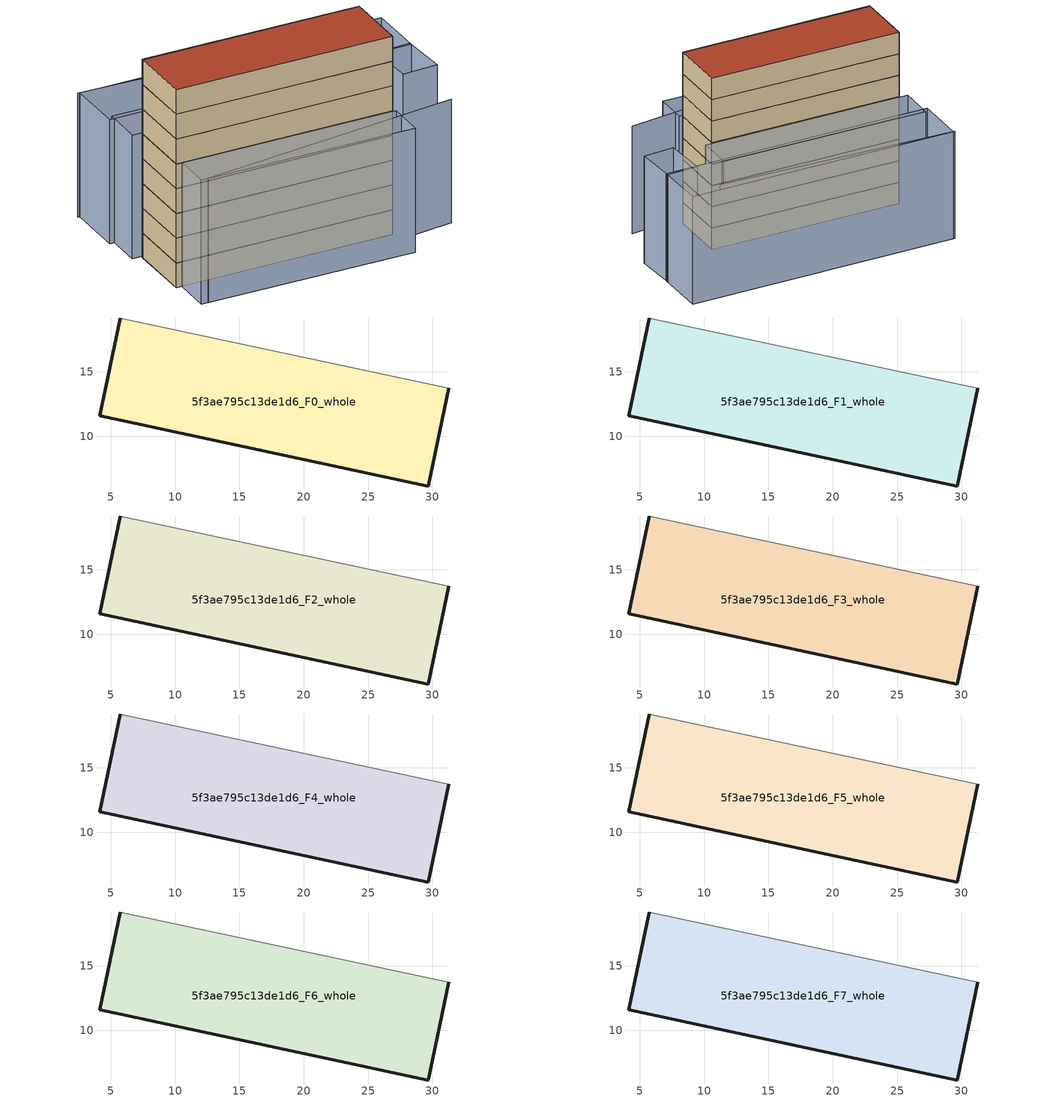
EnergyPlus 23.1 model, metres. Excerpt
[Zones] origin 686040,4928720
5f3ae795c13de1d6_F0_whole
 floor ground (EU_floor_Construction): 29.66,6.13 31.29,13.72 5.76,19.19 4.13,11.6 z0
 wall outside (EU_wall_Construction): 31.29,13.72 29.66,6.13 4.13,11.6 5.76,19.19 z0:3
 wall adiabatic (EU_wall_Construction): 5.76,19.19 31.29,13.72 z0:3
5f3ae795c13de1d6_F1_whole
 floor to 5f3ae795c13de1d6_F0_whole (EU_floor_Construction): 29.66,6.13 31.28,13.72 5.75,19.19 4.13,11.6 z3
 wall outside (EU_wall_Construction): 31.29,13.72 29.66,6.13 4.13,11.6 5.76,19.19 z3:6
 wall adiabatic (EU_wall_Construction): 5.76,19.19 31.29,13.72 z3:6
5f3ae795c13de1d6_F2_whole
 floor to 5f3ae795c13de1d6_F1_whole (EU_floor_Construction): 29.66,6.13 31.28,13.72 5.75,19.19 4.13,11.6 z6
 wall outside (EU_wall_Construction): 31.29,13.72 29.66,6.13 4.13,11.6 5.76,19.19 z6:9
 wall adiabatic (EU_wall_Construction): 5.76,19.19 31.29,13.72 z6:9
5f3ae795c13de1d6_F3_whole
 floor to 5f3ae795c13de1d6_F2_whole (EU_floor_Construction): 29.66,6.13 31.28,13.72 5.75,19.19 4.13,11.6 z9
 wall outside (EU_wall_Construction): 31.29,13.72 29.66,6.13 4.13,11.6 5.76,19.19 z9:12
 wall adiabatic (EU_wall_Construction): 5.76,19.19 31.29,13.72 z9:12
5f3ae795c13de1d6_F4_whole
 floor to 5f3ae795c13de1d6_F3_whole (EU_floor_Construction): 29.66,6.13 31.28,13.72 5.75,19.19 4.13,11.6 z12
 wall outside (EU_wall_Construction): 31.29,13.72 29.66,6.13 4.13,11.6 5.76,19.19 z12:15
 wall adiabatic (EU_wall_Construction): 5.76,19.19 31.29,13.72 z12:15
5f3ae795c13de1d6_F5_whole
 floor to 5f3ae795c13de1d6_F4_whole (EU_floor_Construction): 29.66,6.13 31.28,13.72 5.75,19.19 4.13,11.6 z15
 wall outside (EU_wall_Construction): 31.29,13.72 29.66,6.13 4.13,11.6 5.76,19.19 z15:18
 wall adiabatic (EU_wall_Construction): 5.76,19.19 31.29,13.72 z15:18
5f3ae795c13de1d6_F6_whole
 floor to 5f3ae795c13de1d6_F5_whole (EU_floor_Construction): 29.66,6.13 31.28,13.72 5.75,19.19 4.13,11.6 z18
 wall outside (EU_wall_Construction): 31.29,13.72 29.66,6.13 4.13,11.6 5.76,19.19 z18:21
 wall adiabatic (EU_wall_Construction): 5.76,19.19 31.29,13.72 z18:21
5f3ae795c13de1d6_F7_whole
 floor to 5f3ae795c13de1d6_F6_whole (EU_floor_Construction): 29.66,6.13 31.28,13.72 5.75,19.19 4.13,11.6 z21
 wall outside (EU_wall_Construction): 31.29,13.72 29.66,6.13 4.13,11.6 5.76,19.19 z21:24
 wall adiabatic (EU_wall_Construction): 5.76,19.19 31.29,13.72 z21:24
 roof outside (EU_roof_Construction): 31.29,13.72 29.66,6.13 4.13,11.6 5.76,19.19 z24
shading: 4.68,6.89 36.14,4.19 / 37.51,22.83 6.28,30.6 / 4.82,11.39 29.94,5.85 / 29.94,5.85 28.99,1.53 / 28.99,1.53 3.87,7.06 / 3.87,7.06 4.82,11.39 / 40.85,16.76 39.99,11.12 / 39.99,11.12 35.82,11.76 / 35.82,11.76 36.68,17.39 / 36.68,17.39 40.85,16.76 / 32.28,13.74 4.72,19.64 / 4.72,19.64 5.73,24.33 / 5.73,24.33 33.29,18.43 / 33.29,18.43 32.28,13.74 / 40.8,16.43 5.07,23.84 / 5.07,23.84 6.46,30.55 / 6.46,30.55 42.19,23.14 / 42.19,23.14 40.8,16.43 z0:15
[Building]
EU S2 Campaign: North Axis=0; Terrain=City; Solar Distribution=FullExterior
[Site:Location]
Bologna: Latitude=44.5; Longitude=11.25; Time Zone=1; Elevation=37
[SizingPeriod:WeatherFileDays]
AnnualSizingPeriod: Begin Month=1; Begin Day of Month=1; End Month=12; End Day of Month=31; Day of Week for Start Day=Monday; Use Weather File Daylight Saving Period=No; Use Weather File Rain and Snow Indicators=No
[MATERIAL]
EU_InternalMass_Material: Roughness=MediumRough; Thickness=0.1; Conductivity=1; Density=1800; Specific Heat=900; Thermal Absorptance=0.9; Solar Absorptance=0.7; Visible Absorptance=0.7
[MATERIAL:NOMASS] Roughness=MediumRough; Thermal Absorptance=0.9; Solar Absorptance=0.7; Visible Absorptance=0.7
Name | Thermal Resistance
EU_wall_NoMass | 0.905828
EU_roof_NoMass | 0.37593
EU_floor_NoMass | 0.67114
[CONSTRUCTION]
EU_wall_Construction: EU_wall_NoMass
EU_roof_Construction: EU_roof_NoMass
EU_floor_Construction: EU_floor_NoMass
EU_InternalMass_Construction: EU_InternalMass_Material
[ZONE] Type=1; Multiplier=1; Ceiling Height=autocalculate; Volume=608.164; Floor Area=autocalculate; Part of Total Floor Area=Yes
5f3ae795c13de1d6_F0_whole; 5f3ae795c13de1d6_F1_whole; 5f3ae795c13de1d6_F2_whole; 5f3ae795c13de1d6_F3_whole; 5f3ae795c13de1d6_F4_whole; 5f3ae795c13de1d6_F5_whole; 5f3ae795c13de1d6_F6_whole; 5f3ae795c13de1d6_F7_whole
[INTERNALMASS] Construction=EU_InternalMass_Construction; Surface Area=202.721
Name | Zone or ZoneList
5f3ae795c13de1d6_F0_whole_EU_InternalMass | 5f3ae795c13de1d6_F0_whole
5f3ae795c13de1d6_F1_whole_EU_InternalMass | 5f3ae795c13de1d6_F1_whole
5f3ae795c13de1d6_F2_whole_EU_InternalMass | 5f3ae795c13de1d6_F2_whole
5f3ae795c13de1d6_F3_whole_EU_InternalMass | 5f3ae795c13de1d6_F3_whole
5f3ae795c13de1d6_F4_whole_EU_InternalMass | 5f3ae795c13de1d6_F4_whole
5f3ae795c13de1d6_F5_whole_EU_InternalMass | 5f3ae795c13de1d6_F5_whole
5f3ae795c13de1d6_F6_whole_EU_InternalMass | 5f3ae795c13de1d6_F6_whole
5f3ae795c13de1d6_F7_whole_EU_InternalMass | 5f3ae795c13de1d6_F7_whole
[OTHEREQUIPMENT] Fuel Type=Electricity; Design Level Calculation Method=Watts/Area; Power per Zone Floor Area=1; Fraction Latent=0; Fraction Radiant=0; Fraction Lost=0; Carbon Dioxide Generation Rate=0; EndUse Subcategory=EU_Step8_InternalGains
Name | Zone or ZoneList or Space or SpaceList | Schedule
EU_Step8_InternalGain_5f3ae795c13de1d6_F0_whole_f000 | 5f3ae795c13de1d6_F0_whole | EU_Step8_GainSchedule_5f3ae795c13de1d6_F0_whole_f000
EU_Step8_InternalGain_5f3ae795c13de1d6_F1_whole_f000 | 5f3ae795c13de1d6_F1_whole | EU_Step8_GainSchedule_5f3ae795c13de1d6_F1_whole_f000
EU_Step8_InternalGain_5f3ae795c13de1d6_F2_whole_f000 | 5f3ae795c13de1d6_F2_whole | EU_Step8_GainSchedule_5f3ae795c13de1d6_F2_whole_f000
EU_Step8_InternalGain_5f3ae795c13de1d6_F3_whole_f000 | 5f3ae795c13de1d6_F3_whole | EU_Step8_GainSchedule_5f3ae795c13de1d6_F3_whole_f000
EU_Step8_InternalGain_5f3ae795c13de1d6_F4_whole_f000 | 5f3ae795c13de1d6_F4_whole | EU_Step8_GainSchedule_5f3ae795c13de1d6_F4_whole_f000
EU_Step8_InternalGain_5f3ae795c13de1d6_F5_whole_f000 | 5f3ae795c13de1d6_F5_whole | EU_Step8_GainSchedule_5f3ae795c13de1d6_F5_whole_f000
EU_Step8_InternalGain_5f3ae795c13de1d6_F6_whole_f000 | 5f3ae795c13de1d6_F6_whole | EU_Step8_GainSchedule_5f3ae795c13de1d6_F6_whole_f000
EU_Step8_InternalGain_5f3ae795c13de1d6_F7_whole_f000 | 5f3ae795c13de1d6_F7_whole | EU_Step8_GainSchedule_5f3ae795c13de1d6_F7_whole_f000
[ZONEVENTILATION:DESIGNFLOWRATE] Schedule=EU_AlwaysOn; Design Flow Rate Calculation Method=AirChanges/Hour; Air Changes per Hour=0.73129; Ventilation Type=Natural; Fan Pressure Rise=0; Fan Total Efficiency=1; Constant Term Coefficient=1; Temperature Term Coefficient=0; Velocity Term Coefficient=0; Velocity Squared Term Coefficient=0; Minimum Indoor Temperature=-100; Maximum Indoor Temperature=100; Delta Temperature=-100; Minimum Outdoor Temperature=-100; Maximum Outdoor Temperature=100; Maximum Wind Speed=40
Name | Zone or ZoneList or Space or SpaceList
EU_ConstantAir_5f3ae795c13de1d6_F0_whole | 5f3ae795c13de1d6_F0_whole
EU_ConstantAir_5f3ae795c13de1d6_F1_whole | 5f3ae795c13de1d6_F1_whole
EU_ConstantAir_5f3ae795c13de1d6_F2_whole | 5f3ae795c13de1d6_F2_whole
EU_ConstantAir_5f3ae795c13de1d6_F3_whole | 5f3ae795c13de1d6_F3_whole
EU_ConstantAir_5f3ae795c13de1d6_F4_whole | 5f3ae795c13de1d6_F4_whole
EU_ConstantAir_5f3ae795c13de1d6_F5_whole | 5f3ae795c13de1d6_F5_whole
EU_ConstantAir_5f3ae795c13de1d6_F6_whole | 5f3ae795c13de1d6_F6_whole
EU_ConstantAir_5f3ae795c13de1d6_F7_whole | 5f3ae795c13de1d6_F7_whole
[HVACTEMPLATE:THERMOSTAT] Constant Heating Setpoint=20; Constant Cooling Setpoint=50
EU_HeatOnly_5f3ae795c13de1d6_F0_whole; EU_HeatOnly_5f3ae795c13de1d6_F1_whole; EU_HeatOnly_5f3ae795c13de1d6_F2_whole; EU_HeatOnly_5f3ae795c13de1d6_F3_whole; EU_HeatOnly_5f3ae795c13de1d6_F4_whole; EU_HeatOnly_5f3ae795c13de1d6_F5_whole; EU_HeatOnly_5f3ae795c13de1d6_F6_whole; EU_HeatOnly_5f3ae795c13de1d6_F7_whole
[HVACTEMPLATE:ZONE:IDEALLOADSAIRSYSTEM] System Availability Schedule=EU_AlwaysOn; Maximum Heating Supply Air Temperature=50; Minimum Cooling Supply Air Temperature=13; Maximum Heating Supply Air Humidity Ratio=0.0156; Minimum Cooling Supply Air Humidity Ratio=0.0077; Heating Limit=NoLimit; Cooling Limit=NoLimit; Heating Availability Schedule=EU_AlwaysOn; Cooling Availability Schedule=EU_CoolingOff; Dehumidification Control Type=ConstantSensibleHeatRatio; Cooling Sensible Heat Ratio=0.7; Dehumidification Setpoint=60; Humidification Control Type=None; Humidification Setpoint=30; Outdoor Air Method=None; Outdoor Air Flow Rate per Person=0.00944; Outdoor Air Flow Rate per Zone Floor Area=0; Outdoor Air Flow Rate per Zone=0; Demand Controlled Ventilation Type=None; Outdoor Air Economizer Type=NoEconomizer; Heat Recovery Type=None; Sensible Heat Recovery Effectiveness=0.7; Latent Heat Recovery Effectiveness=0.65
Name | Template Thermostat
5f3ae795c13de1d6_F0_whole | EU_HeatOnly_5f3ae795c13de1d6_F0_whole
5f3ae795c13de1d6_F1_whole | EU_HeatOnly_5f3ae795c13de1d6_F1_whole
5f3ae795c13de1d6_F2_whole | EU_HeatOnly_5f3ae795c13de1d6_F2_whole
5f3ae795c13de1d6_F3_whole | EU_HeatOnly_5f3ae795c13de1d6_F3_whole
5f3ae795c13de1d6_F4_whole | EU_HeatOnly_5f3ae795c13de1d6_F4_whole
5f3ae795c13de1d6_F5_whole | EU_HeatOnly_5f3ae795c13de1d6_F5_whole
5f3ae795c13de1d6_F6_whole | EU_HeatOnly_5f3ae795c13de1d6_F6_whole
5f3ae795c13de1d6_F7_whole | EU_HeatOnly_5f3ae795c13de1d6_F7_whole
[SIZING:ZONE] Zone Cooling Design Supply Air Temperature Input Method=SupplyAirTemperature; Zone Cooling Design Supply Air Temperature=13; Zone Heating Design Supply Air Temperature Input Method=SupplyAirTemperature; Zone Heating Design Supply Air Temperature=50; Zone Cooling Design Supply Air Humidity Ratio=0.008; Zone Heating Design Supply Air Humidity Ratio=0.008; Cooling Design Air Flow Method=DesignDay; Cooling Design Air Flow Rate=0; Cooling Minimum Air Flow per Zone Floor Area=0.000762; Cooling Minimum Air Flow=0; Cooling Minimum Air Flow Fraction=0.2; Heating Design Air Flow Method=DesignDay; Heating Design Air Flow Rate=0; Heating Maximum Air Flow per Zone Floor Area=0.002032; Heating Maximum Air Flow=0.141576; Heating Maximum Air Flow Fraction=0.3; Account for Dedicated Outdoor Air System=No; Dedicated Outdoor Air System Control Strategy=NeutralSupplyAir; Dedicated Outdoor Air Low Setpoint Temperature for Design=autosize; Dedicated Outdoor Air High Setpoint Temperature for Design=autosize; Zone Load Sizing Method=Sensible Load Only No Latent Load; Zone Latent Cooling Design Supply Air Humidity Ratio Input Method=HumidityRatioDifference; Zone Cooling Design Supply Air Humidity Ratio Difference=0.005; Zone Latent Heating Design Supply Air Humidity Ratio Input Method=HumidityRatioDifference; Zone Humidification Design Supply Air Humidity Ratio Difference=0.005
5f3ae795c13de1d6_F0_whole; 5f3ae795c13de1d6_F1_whole; 5f3ae795c13de1d6_F2_whole; 5f3ae795c13de1d6_F3_whole; 5f3ae795c13de1d6_F4_whole; 5f3ae795c13de1d6_F5_whole; 5f3ae795c13de1d6_F6_whole; 5f3ae795c13de1d6_F7_whole
[SCHEDULE:CONSTANT]
Name | Hourly Value
EU_AlwaysOn | 1
EU_CoolingOff | 0
[SCHEDULE:FILE] Column Number=1; Rows to Skip at Top=0; Number of Hours of Data=8760; Column Separator=Comma; Interpolate to Timestep=No; Minutes per Item=60; Adjust Schedule for Daylight Savings=Yes
Name | File
EU_Step8_GainSchedule_5f3ae795c13de1d6_F0_whole_f000 | ../../schedules/5f3ae795c13de1d6/5f3ae795c13de1d6_F0_whole_f000_gain.csv
EU_Step8_GainSchedule_5f3ae795c13de1d6_F1_whole_f000 | ../../schedules/5f3ae795c13de1d6/5f3ae795c13de1d6_F1_whole_f000_gain.csv
EU_Step8_GainSchedule_5f3ae795c13de1d6_F2_whole_f000 | ../../schedules/5f3ae795c13de1d6/5f3ae795c13de1d6_F2_whole_f000_gain.csv
EU_Step8_GainSchedule_5f3ae795c13de1d6_F3_whole_f000 | ../../schedules/5f3ae795c13de1d6/5f3ae795c13de1d6_F3_whole_f000_gain.csv
EU_Step8_GainSchedule_5f3ae795c13de1d6_F4_whole_f000 | ../../schedules/5f3ae795c13de1d6/5f3ae795c13de1d6_F4_whole_f000_gain.csv
EU_Step8_GainSchedule_5f3ae795c13de1d6_F5_whole_f000 | ../../schedules/5f3ae795c13de1d6/5f3ae795c13de1d6_F5_whole_f000_gain.csv
EU_Step8_GainSchedule_5f3ae795c13de1d6_F6_whole_f000 | ../../schedules/5f3ae795c13de1d6/5f3ae795c13de1d6_F6_whole_f000_gain.csv
EU_Step8_GainSchedule_5f3ae795c13de1d6_F7_whole_f000 | ../../schedules/5f3ae795c13de1d6/5f3ae795c13de1d6_F7_whole_f000_gain.csv
